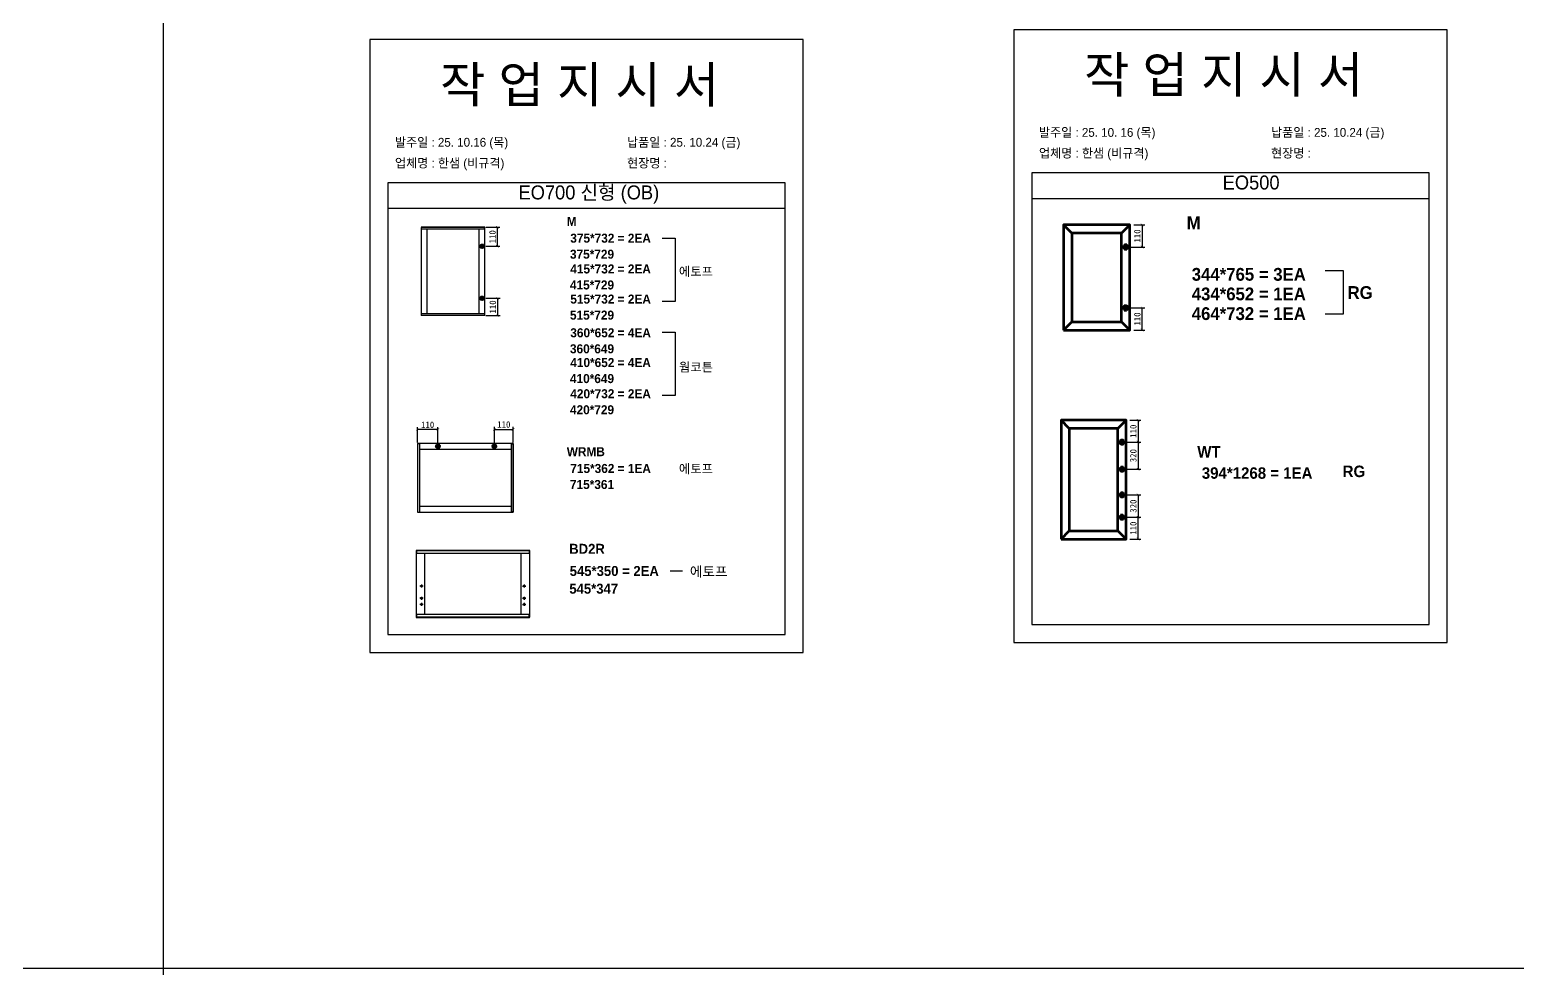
# Model space of a CAD drawing. Header units: millimetres. Extents: x -44117 to 256353, y -2095463 to 65325.
# Drawn here: x 109783 to 115549, y -390314 to -386675 of the extents above; entities that cross this region are included whole.
import ezdxf

# ---------------------------------------------------------------- set-up
doc = ezdxf.new("R2010")
doc.units = ezdxf.units.MM
doc.header["$LTSCALE"] = 10
doc.layers.add('Layer1', color=7, linetype='Continuous', lineweight=70)
doc.styles.add('MtX_Gulim', font='')
doc.styles.get('MtX_Gulim').set_extended_font_data('Gulim', bold=True)
doc.dimstyles.new('ISO-25', dxfattribs={"dimtxt": 2.5, "dimasz": 2.5, "dimexe": 1, "dimexo": 1, "dimtad": 1, "dimtxsty": 'Standard', "dimblk": 'ARCHTICK', "dimcen": 2.5, "dimadec": 0, "dimazin": 0, "dimtfac": 1, "dimtmove": 0, "dimatfit": 3, "dimfxl": 0, "dimarcsym": 0})

# ---------------------------------------------------------------- blocks, each defined once
blk = doc.blocks.new('_ArchTick')
at = {"color": 0, "linetype": 'ByBlock', "const_width": 0.15}
blk.add_lwpolyline([(-0.5, -0.5), (0.5, 0.5)], dxfattribs=at)
blk = doc.blocks.new('*D3586')
at = {"color": 0, "lineweight": -2}
for p, q in [((111550.9, -387441), (111605.5, -387441)), ((111595.5, -387514.6), (111595.5, -387441)), ((111550.9, -387514.6), (111605.5, -387514.6))]:
    blk.add_line(p, q, dxfattribs=at)
at = {"layer": 'Defpoints', "color": 0}
for p in [(111535.9, -387441), (111595.5, -387441), (111535.9, -387514.6)]:
    blk.add_point(p, dxfattribs=at)
at = {"color": 0, "lineweight": -2, "xscale": 10, "yscale": 10, "zscale": 10}
for p, rotation in [((111595.5, -387441), 90), ((111595.5, -387514.6), 270)]:
    blk.add_blockref('_ArchTick', p, dxfattribs=dict(at, rotation=rotation))
at = {"color": 0, "insert": (111576.7, -387477.8), "char_height": 25, "attachment_point": 5, "rotation": 90}
blk.add_mtext('110', dxfattribs=at)
blk = doc.blocks.new('*D3587')
at = {"color": 0, "lineweight": -2}
for p, q in [((111550.9, -387716.5), (111606.4, -387716.5)), ((111596.4, -387716.5), (111596.4, -387783.4)), ((111550.9, -387783.4), (111606.4, -387783.4))]:
    blk.add_line(p, q, dxfattribs=at)
at = {"layer": 'Defpoints', "color": 0}
for p in [(111535.9, -387716.5), (111535.9, -387783.4), (111596.4, -387783.4)]:
    blk.add_point(p, dxfattribs=at)
at = {"color": 0, "lineweight": -2, "xscale": 10, "yscale": 10, "zscale": 10}
for p, rotation in [((111596.4, -387716.5), 90), ((111596.4, -387783.4), 270)]:
    blk.add_blockref('_ArchTick', p, dxfattribs=dict(at, rotation=rotation))
at = {"color": 0, "insert": (111577.7, -387749.9), "char_height": 25, "attachment_point": 5, "rotation": 90}
blk.add_mtext('110', dxfattribs=at)
blk = doc.blocks.new('*D3588')
at = {"color": 0, "lineweight": -2}
for p, q in [((111285.2, -388275.4), (111285.2, -388215.7)), ((111365.1, -388275.4), (111365.1, -388215.7)), ((111365.1, -388225.7), (111285.2, -388225.7))]:
    blk.add_line(p, q, dxfattribs=at)
at = {"layer": 'Defpoints', "color": 0}
for p in [(111285.2, -388225.7), (111285.2, -388290.4), (111365.1, -388290.4)]:
    blk.add_point(p, dxfattribs=at)
at = {"color": 0, "lineweight": -2, "xscale": 10, "yscale": 10, "zscale": 10, "rotation": 180}
blk.add_blockref('_ArchTick', (111285.2, -388225.7), dxfattribs=at)
at = {"color": 0, "lineweight": -2, "xscale": 10, "yscale": 10, "zscale": 10}
blk.add_blockref('_ArchTick', (111365.1, -388225.7), dxfattribs=at)
at = {"color": 0, "insert": (111325.2, -388206.9), "char_height": 25, "attachment_point": 5}
blk.add_mtext('110', dxfattribs=at)
blk = doc.blocks.new('*D3589')
at = {"color": 0, "lineweight": -2}
for p, q in [((111584.1, -388275.4), (111584.1, -388214.7)), ((111656.7, -388275.4), (111656.7, -388214.7)), ((111584.1, -388224.7), (111656.7, -388224.7))]:
    blk.add_line(p, q, dxfattribs=at)
at = {"layer": 'Defpoints', "color": 0}
for p in [(111656.7, -388224.7), (111584.1, -388290.4), (111656.7, -388290.4)]:
    blk.add_point(p, dxfattribs=at)
at = {"color": 0, "lineweight": -2, "xscale": 10, "yscale": 10, "zscale": 10, "rotation": 180}
blk.add_blockref('_ArchTick', (111584.1, -388224.7), dxfattribs=at)
at = {"color": 0, "lineweight": -2, "xscale": 10, "yscale": 10, "zscale": 10}
blk.add_blockref('_ArchTick', (111656.7, -388224.7), dxfattribs=at)
at = {"color": 0, "insert": (111620.4, -388205.9), "char_height": 25, "attachment_point": 5}
blk.add_mtext('110', dxfattribs=at)
blk = doc.blocks.new('*D3590')
at = {"color": 0, "lineweight": -2}
for p, q in [((114062.3, -387431.8), (114105.2, -387431.8)), ((114095.2, -387431.8), (114095.2, -387517.7)), ((114045.9, -387517.7), (114105.2, -387517.7))]:
    blk.add_line(p, q, dxfattribs=at)
at = {"layer": 'Defpoints', "color": 0}
for p in [(114047.3, -387431.8), (114030.9, -387517.7), (114095.2, -387517.7)]:
    blk.add_point(p, dxfattribs=at)
at = {"color": 0, "lineweight": -2, "xscale": 10, "yscale": 10, "zscale": 10}
for p, rotation in [((114095.2, -387431.8), 90), ((114095.2, -387517.7), 270)]:
    blk.add_blockref('_ArchTick', p, dxfattribs=dict(at, rotation=rotation))
at = {"color": 0, "insert": (114076.4, -387474.7), "char_height": 25, "attachment_point": 5, "rotation": 90}
blk.add_mtext('110', dxfattribs=at)
blk = doc.blocks.new('*D3591')
at = {"color": 0, "lineweight": -2}
for p, q in [((114045.9, -387753.6), (114105.2, -387753.6)), ((114095.2, -387839.5), (114095.2, -387753.6)), ((114062.3, -387839.5), (114105.2, -387839.5))]:
    blk.add_line(p, q, dxfattribs=at)
at = {"layer": 'Defpoints', "color": 0}
for p in [(114030.9, -387753.6), (114095.2, -387753.6), (114047.3, -387839.5)]:
    blk.add_point(p, dxfattribs=at)
at = {"color": 0, "lineweight": -2, "xscale": 10, "yscale": 10, "zscale": 10}
for p, rotation in [((114095.2, -387753.6), 90), ((114095.2, -387839.5), 270)]:
    blk.add_blockref('_ArchTick', p, dxfattribs=dict(at, rotation=rotation))
at = {"color": 0, "insert": (114076.4, -387796.6), "char_height": 25, "attachment_point": 5, "rotation": 90}
blk.add_mtext('110', dxfattribs=at)
blk = doc.blocks.new('*D3592')
at = {"color": 0, "lineweight": -2}
for p, q in [((114047.6, -388189.6), (114089.6, -388189.6)), ((114079.6, -388189.6), (114079.6, -388273.9)), ((114031.5, -388273.9), (114089.6, -388273.9))]:
    blk.add_line(p, q, dxfattribs=at)
at = {"layer": 'Defpoints', "color": 0}
for p in [(114032.6, -388189.6), (114016.5, -388273.9), (114079.6, -388273.9)]:
    blk.add_point(p, dxfattribs=at)
at = {"color": 0, "lineweight": -2, "xscale": 10, "yscale": 10, "zscale": 10}
for p, rotation in [((114079.6, -388189.6), 90), ((114079.6, -388273.9), 270)]:
    blk.add_blockref('_ArchTick', p, dxfattribs=dict(at, rotation=rotation))
at = {"color": 0, "insert": (114060.9, -388231.7), "char_height": 25, "attachment_point": 5, "rotation": 90}
blk.add_mtext('110', dxfattribs=at)
blk = doc.blocks.new('*D3593')
at = {"color": 0, "lineweight": -2}
for p, q in [((114031.5, -388565.5), (114089.6, -388565.5)), ((114079.6, -388649.8), (114079.6, -388565.5)), ((114047.6, -388649.8), (114089.6, -388649.8))]:
    blk.add_line(p, q, dxfattribs=at)
at = {"layer": 'Defpoints', "color": 0}
for p in [(114016.5, -388565.5), (114079.6, -388565.5), (114032.6, -388649.8)]:
    blk.add_point(p, dxfattribs=at)
at = {"color": 0, "lineweight": -2, "xscale": 10, "yscale": 10, "zscale": 10}
for p, rotation in [((114079.6, -388565.5), 90), ((114079.6, -388649.8), 270)]:
    blk.add_blockref('_ArchTick', p, dxfattribs=dict(at, rotation=rotation))
at = {"color": 0, "insert": (114060.9, -388607.6), "char_height": 25, "attachment_point": 5, "rotation": 90}
blk.add_mtext('110', dxfattribs=at)
blk = doc.blocks.new('*D3594')
at = {"color": 0, "lineweight": -2}
for p, q in [((114031.5, -388273.9), (114089.6, -388273.9)), ((114079.6, -388273.9), (114079.6, -388379.3)), ((114031.5, -388379.3), (114089.6, -388379.3))]:
    blk.add_line(p, q, dxfattribs=at)
at = {"layer": 'Defpoints', "color": 0}
for p in [(114016.5, -388273.9), (114016.5, -388379.3), (114079.6, -388379.3)]:
    blk.add_point(p, dxfattribs=at)
at = {"color": 0, "lineweight": -2, "xscale": 10, "yscale": 10, "zscale": 10}
for p, rotation in [((114079.6, -388273.9), 90), ((114079.6, -388379.3), 270)]:
    blk.add_blockref('_ArchTick', p, dxfattribs=dict(at, rotation=rotation))
at = {"color": 0, "insert": (114060.9, -388326.6), "char_height": 25, "attachment_point": 5, "rotation": 90}
blk.add_mtext('320', dxfattribs=at)
blk = doc.blocks.new('*D3595')
at = {"color": 0, "lineweight": -2}
for p, q in [((114031.5, -388478.9), (114089.6, -388478.9)), ((114079.6, -388478.9), (114079.6, -388565.5)), ((114031.5, -388565.5), (114089.6, -388565.5))]:
    blk.add_line(p, q, dxfattribs=at)
at = {"layer": 'Defpoints', "color": 0}
for p in [(114016.5, -388478.9), (114016.5, -388565.5), (114079.6, -388565.5)]:
    blk.add_point(p, dxfattribs=at)
at = {"color": 0, "lineweight": -2, "xscale": 10, "yscale": 10, "zscale": 10}
for p, rotation in [((114079.6, -388478.9), 90), ((114079.6, -388565.5), 270)]:
    blk.add_blockref('_ArchTick', p, dxfattribs=dict(at, rotation=rotation))
at = {"color": 0, "insert": (114060.9, -388522.2), "char_height": 25, "attachment_point": 5, "rotation": 90}
blk.add_mtext('320', dxfattribs=at)

msp = doc.modelspace()

# ---------------------------------------------------------------- linework, layer by layer
for p, q in [((115207.40214, -387230.23327), (113667.40214, -387230.23327)), ((112710.71471, -387268.62668), (111170.71471, -387268.62668)), ((115207.40214, -387330.23327), (113667.40214, -387330.23327)), ((112710.71471, -387368.62668), (111170.71471, -387368.62668)), ((111300.01618, -387441.25541), (111300.01618, -387783.14229)), ((111546.51682, -387441.69814), (111300.01618, -387441.69814)), ((111546.51682, -387448.3883), (111300.01618, -387448.3883)), ((111546.27086, -387441.00944), (111300.26214, -387441.00944)), ((111321.90678, -387447.89637), (111321.90678, -387776.00941)), ((111524.38026, -387776.00941), (111524.38026, -387448.3883)), ((111545.28701, -387448.3883), (111545.28701, -387441.00944)), ((111546.51682, -387783.14229), (111546.51682, -387441.25541)), ((111546.51682, -387776.00941), (111300.01618, -387776.00941)), ((111546.51682, -387782.69957), (111300.01618, -387782.69957)), ((111546.27086, -387783.38826), (111300.26214, -387783.38826)), ((111301.24599, -387783.38826), (111301.24599, -387776.00941)), ((111545.28701, -387776.00941), (111545.28701, -387783.38826)), ((111285.22834, -388279.09696), (111285.22834, -388546.0096)), ((111656.43299, -388278.8301), (111285.4952, -388278.8301)), ((111285.97555, -388278.8301), (111285.97555, -388546.27646)), ((111293.23419, -388278.8301), (111293.23419, -388546.27646)), ((111648.69401, -388278.8301), (111648.69401, -388546.27646)), ((111655.95264, -388278.8301), (111655.95264, -388546.27646)), ((111656.69986, -388279.09696), (111656.69986, -388546.0096)), ((111293.23419, -388280.16441), (111285.22834, -388280.16441)), ((111648.69401, -388302.84766), (111293.23419, -388302.84766)), ((111648.69401, -388280.16441), (111656.69986, -388280.16441)), ((111285.4952, -388546.27646), (111656.43299, -388546.27646)), ((111292.70047, -388522.52576), (111648.69401, -388522.52576)), ((111656.69986, -388544.94215), (111648.69401, -388544.94215)), ((111280.06575, -388694.76783), (111280.06575, -388953.20989)), ((111720.67615, -388695.4343), (111280.06575, -388695.4343)), ((111720.67615, -388705.50539), (111280.06575, -388705.50539)), ((111720.30589, -388694.39757), (111280.43601, -388694.39757)), ((111281.91705, -388694.39757), (111281.91705, -388705.50539)), ((111313.38922, -388705.50539), (111313.38922, -388942.47233)), ((111687.35267, -388942.47233), (111687.35267, -388705.50539)), ((111718.82484, -388694.39757), (111718.82484, -388705.50539)), ((111720.67615, -388953.20989), (111720.67615, -388694.76783)), ((112265.40497, -388773.02005), (112313.37831, -388773.02005)), ((111307.27992, -388832.1346), (111295.06131, -388832.1346)), ((111301.17061, -388826.02529), (111301.17061, -388838.2439)), ((111693.46197, -388832.1346), (111705.68058, -388832.1346)), ((111699.57128, -388826.02529), (111699.57128, -388838.2439)), ((111307.27992, -388879.52799), (111295.06131, -388879.52799)), ((111307.27992, -388903.22468), (111295.06131, -388903.22468)), ((111301.17061, -388873.41868), (111301.17061, -388885.63729)), ((111301.17061, -388897.11538), (111301.17061, -388909.33398)), ((111693.46197, -388879.52799), (111705.68058, -388879.52799)), ((111693.46197, -388903.22468), (111705.68058, -388903.22468)), ((111699.57128, -388873.41868), (111699.57128, -388885.63729)), ((111699.57128, -388897.11538), (111699.57128, -388909.33398)), ((111720.67615, -388942.47233), (111280.06575, -388942.47233)), ((111720.67615, -388952.54343), (111280.06575, -388952.54343)), ((111280.43601, -388953.58016), (111720.30589, -388953.58016)), ((111281.91705, -388942.47233), (111281.91705, -388953.58016)), ((111718.82484, -388953.58016), (111718.82484, -388942.47233))]:
    msp.add_line(p, q)
at = {"color": 1}
msp.add_line((104015.69829, -390314.20978), (196284.84516, -390314.20978), dxfattribs=at)
msp.add_line((104015.69829, -390314.20978), (196284.84516, -390314.20978), dxfattribs=at)
for p in [(110300.49669, 21924.9366), (110300.49669, 14161.07811), (110300.49669, 18584.38997), (110300.49669, 10820.53148), (110300.49669, 18627.87121), (110300.49669, 10864.01272), (110300.49669, 15287.32457), (110300.49669, 7523.46608), (110300.49669, 3746.75115), (110300.49669, 21924.9366), (110300.49669, 14161.07811), (110300.49669, 18584.38997), (110300.49669, 10820.53148), (110300.49669, 18627.87121), (110300.49669, 10864.01272), (110300.49669, 15287.32457), (110300.49669, 7523.46608), (110300.49669, 3746.75115), (110300.49669, 21924.9366), (110300.49669, 14161.07811), (110300.49669, 18584.38997), (110300.49669, 10820.53148), (110300.49669, 18627.87121), (110300.49669, 10864.01272), (110300.49669, 15287.32457), (110300.49669, 7523.46608), (110300.49669, 3746.75115), (110300.49669, 21924.9366), (110300.49669, 14161.07811), (110300.49669, 18584.38997), (110300.49669, 10820.53148), (110300.49669, 18627.87121), (110300.49669, 10864.01272), (110300.49669, 15287.32457), (110300.49669, 7523.46608), (110300.49669, 3746.75115), (110300.49669, 21924.9366), (110300.49669, 14161.07811), (110300.49669, 18584.38997), (110300.49669, 10820.53148), (110300.49669, 18627.87121), (110300.49669, 10864.01272), (110300.49669, 15287.32457), (110300.49669, 7523.46608), (110300.49669, 3746.75115), (110300.49669, 21924.9366), (110300.49669, 14161.07811), (110300.49669, 18584.38997), (110300.49669, 10820.53148), (110300.49669, 18627.87121), (110300.49669, 10864.01272), (110300.49669, 15287.32457), (110300.49669, 7523.46608), (110300.49669, 3746.75115), (110300.49669, 21924.9366), (110300.49669, 14161.07811), (110300.49669, 18584.38997), (110300.49669, 10820.53148), (110300.49669, 18627.87121), (110300.49669, 10864.01272), (110300.49669, 15287.32457), (110300.49669, 7523.46608), (110300.49669, 3746.75115), (110300.49669, 21924.9366), (110300.49669, 14161.07811), (110300.49669, 18584.38997), (110300.49669, 10820.53148), (110300.49669, 18627.87121), (110300.49669, 10864.01272), (110300.49669, 15287.32457), (110300.49669, 7523.46608), (110300.49669, 3746.75115), (110300.49669, 21924.9366), (110300.49669, 14161.07811), (110300.49669, 18584.38997), (110300.49669, 10820.53148), (110300.49669, 18627.87121), (110300.49669, 10864.01272), (110300.49669, 15287.32457), (110300.49669, 7523.46608), (110300.49669, 3746.75115), (110300.49669, 21924.9366), (110300.49669, 14161.07811), (110300.49669, 18584.38997), (110300.49669, 10820.53148), (110300.49669, 18627.87121), (110300.49669, 10864.01272), (110300.49669, 15287.32457), (110300.49669, 7523.46608), (110300.49669, 3746.75115), (110300.49669, 12702.87182), (110300.49669, 4939.01333), (110300.49669, 9362.32519), (110300.49669, 1598.4667), (110300.49669, 9405.80642), (110300.49669, 1641.94794), (110300.49669, 6065.25979), (110300.49669, -1698.5987), (110300.49669, -5475.31363), (110300.49669, 12702.87182), (110300.49669, 4939.01333), (110300.49669, 9362.32519), (110300.49669, 1598.4667), (110300.49669, 9405.80642), (110300.49669, 1641.94794), (110300.49669, 6065.25979), (110300.49669, -1698.5987), (110300.49669, -5475.31363), (110300.49669, 12702.87182), (110300.49669, 4939.01333), (110300.49669, 9362.32519), (110300.49669, 1598.4667), (110300.49669, 9405.80642), (110300.49669, 1641.94794), (110300.49669, 6065.25979), (110300.49669, -1698.5987), (110300.49669, -5475.31363), (110300.49669, 12702.87182), (110300.49669, 4939.01333), (110300.49669, 9362.32519), (110300.49669, 1598.4667), (110300.49669, 9405.80642), (110300.49669, 1641.94794), (110300.49669, 6065.25979), (110300.49669, -1698.5987), (110300.49669, -5475.31363), (110300.49669, 12702.87182), (110300.49669, 4939.01333), (110300.49669, 9362.32519), (110300.49669, 1598.4667), (110300.49669, 9405.80642), (110300.49669, 1641.94794), (110300.49669, 6065.25979), (110300.49669, -1698.5987), (110300.49669, -5475.31363)]:
    msp.add_xline(p, (0, 1), dxfattribs=at)
for points in [[(111100.71471, -389089.45695), (112780.71471, -389089.45695), (112780.71471, -386713.45695), (111100.71471, -386713.45695)], [(113597.40214, -389051.06354), (115277.40214, -389051.06354), (115277.40214, -386675.06354), (113597.40214, -386675.06354)]]:
    msp.add_lwpolyline(points, close=True)
for points in [[(113667.40214, -387230.23327), (113667.40214, -388981.06354), (115207.40214, -388981.06354), (115207.40214, -387230.23327)], [(111170.71471, -387268.62668), (111170.71471, -389019.45695), (112710.71471, -389019.45695), (112710.71471, -387268.62668)], [(112233.73479, -387483.84275), (112284.61452, -387483.84275), (112284.61452, -387728.61551), (112233.73479, -387728.61551)], [(114805.06484, -387608.11693), (114874.70778, -387608.11693), (114874.70778, -387778.50433), (114805.06484, -387778.50433)], [(112233.73479, -387848.25163), (112284.61452, -387848.25163), (112284.61452, -388093.02439), (112233.73479, -388093.02439)]]:
    msp.add_lwpolyline(points)
for centre in [(111301.17061, -388832.1346), (111699.57128, -388832.1346), (111301.17061, -388879.52799), (111301.17061, -388903.22468), (111699.57128, -388879.52799), (111699.57128, -388903.22468)]:
    msp.add_circle(centre, 3.70261)
for centre, radius, start, end in [((111546.27086, -387441.25541), 0.24596, 0, 90), ((111300.26214, -387783.1423), 0.24596, 180, 270), ((111546.27086, -387783.1423), 0.24596, 270, 0), ((111285.4952, -388279.09696), 0.26686, 90, 180), ((111656.43299, -388279.09696), 0.26686, 0, 90), ((111656.43299, -388546.0096), 0.26686, 270, 0), ((111280.43601, -388694.76783), 0.37026, 90, 180), ((111720.30589, -388694.76783), 0.37026, 0, 90), ((111280.43601, -388953.20989), 0.37026, 180, 270), ((111720.30589, -388953.20989), 0.37026, 270, 0)]:
    msp.add_arc(centre, radius, start, end)
at = {"layer": 'Layer1'}
for p, q in [((113822.88078, -387463.84443), (113790.81745, -387431.7811)), ((114015.26072, -387463.84443), (114047.32405, -387431.7811)), ((111535.87883, -387505.56072), (111535.87883, -387523.69112)), ((114030.94901, -387504.32387), (114030.94901, -387530.97883)), ((111535.87883, -387725.56908), (111535.87883, -387707.43868)), ((114030.94901, -387766.96084), (114030.94901, -387740.30588)), ((113790.81745, -387839.5036), (113822.88078, -387807.44028)), ((114047.32405, -387839.5036), (114015.26072, -387807.44028)), ((114015.26072, -387807.44028), (114047.32405, -387839.5036)), ((113812.1612, -388221.06199), (113780.66578, -388189.56657)), ((114001.13374, -388221.06199), (114032.62916, -388189.56657)), ((114016.54415, -388260.82446), (114016.54415, -388287.00731)), ((111355.26468, -388290.37202), (111374.93567, -388290.37202)), ((111593.96765, -388290.37202), (111574.29667, -388290.37202)), ((114016.54415, -388366.22648), (114016.54415, -388392.40933)), ((114016.54415, -388465.79974), (114016.54415, -388491.98259)), ((114016.54415, -388578.54751), (114016.54415, -388552.36466)), ((113780.66578, -388649.80541), (113812.1612, -388618.30998)), ((114032.62916, -388649.80541), (114001.13374, -388618.30998)), ((114001.13374, -388618.30998), (114032.62916, -388649.80541))]:
    msp.add_line(p, q, dxfattribs=at)
for points in [[(113790.81745, -387839.5036), (114047.32405, -387839.5036), (114047.32405, -387431.7811), (113790.81745, -387431.7811)], [(113822.88078, -387807.44028), (114015.26072, -387807.44028), (114015.26072, -387463.84443), (113822.88078, -387463.84443)], [(111544.94404, -387514.62592), (111526.81363, -387514.62592)], [(114044.27649, -387517.65135), (114017.62152, -387517.65135)], [(111544.94404, -387716.50388), (111526.81363, -387716.50388)], [(114044.27649, -387753.63336), (114017.62152, -387753.63336)], [(113780.66578, -388649.80541), (114032.62916, -388649.80541), (114032.62916, -388189.56657), (113780.66578, -388189.56657)], [(113812.1612, -388618.30998), (114001.13374, -388618.30998), (114001.13374, -388221.06199), (113812.1612, -388221.06199)], [(114029.63558, -388273.91589), (114003.45273, -388273.91589)], [(111365.10018, -388280.53653), (111365.10018, -388300.20751)], [(111584.13216, -388280.53653), (111584.13216, -388300.20751)], [(114029.63558, -388379.31791), (114003.45273, -388379.31791)], [(114029.63558, -388478.89117), (114003.45273, -388478.89117)], [(114029.63558, -388565.45609), (114003.45273, -388565.45609)]]:
    msp.add_lwpolyline(points, close=True, dxfattribs=at)
for centre, radius in [((111535.87883, -387514.62592), 6.04347), ((114030.94901, -387517.65135), 8.88499), ((111535.87883, -387716.50388), 6.04347), ((114030.94901, -387753.63336), 8.88499), ((114016.54415, -388273.91589), 8.72762), ((111365.10018, -388290.37202), 6.55699), ((111584.13216, -388290.37202), 6.55699), ((114016.54415, -388379.31791), 8.72762), ((114016.54415, -388478.89117), 8.72762), ((114016.54415, -388565.45609), 8.72762)]:
    msp.add_circle(centre, radius, dxfattribs=at)

# ---------------------------------------------------------------- texts
at = {"linetype": 'Continuous', "style": 'MtX_Gulim'}
for s, height, p in [('M', 35.04934, (111864.45264, -387435.81988)), ('M', 49.64974, (114267.88944, -387448.62324)), ('375*732 = 2EA', 35.0493439, (111878.22088, -387500.78605)), ('415*732 = 2EA', 35.0493439, (111878.22088, -387620.08429)), ('에토프', 35.049344, (112299.27166, -387629.70402)), ('344*765 = 3EA', 49.6497376, (114287.39308, -387648.28216)), ('515*732 = 2EA', 35.0493439, (111878.22088, -387736.97016)), ('434*652 = 1EA', 49.6497376, (114287.39308, -387724.25627)), ('RG', 49.649738, (114891.39617, -387718.96176)), ('464*732 = 1EA', 49.6497376, (114287.39308, -387800.58964)), ('360*652 = 4EA', 35.0493439, (111878.22088, -387867.6073)), ('410*652 = 4EA', 35.0493439, (111878.22088, -387983.11804)), ('웜코튼', 35.049344, (112299.27166, -388000.70521)), ('420*732 = 2EA', 35.0493439, (111878.22088, -388103.99178)), ('WRMB', 35.049344, (111864.45264, -388328.77974)), ('WT', 44.508282, (114308.91632, -388333.76603)), ('715*362 = 1EA', 35.0493439, (111878.22088, -388393.74592)), ('에토프', 35.049344, (112299.27166, -388394.68774)), ('394*1268 = 1EA', 44.508282, (114326.40027, -388416.26494)), ('RG', 44.508282, (114872.49513, -388409.68285)), ('BD2R', 38.780996, (111873.82566, -388707.22518)), ('545*350 = 2EA', 38.7809959, (111875.86959, -388793.13684)), ('에토프', 38.780996, (112341.74903, -388795.30796))]:
    msp.add_text(s, height=height, dxfattribs=at).set_placement(p)
at = {"color": 242, "linetype": 'Continuous', "true_color": 0xcd2027, "style": 'MtX_Gulim'}
for s, height, p in [('375*729', 35.049344, (111876.91612, -387562.90339)), ('415*729', 35.049344, (111876.91612, -387682.20163)), ('515*729', 35.049344, (111876.91612, -387799.08749)), ('360*649', 35.049344, (111876.91612, -387929.72464)), ('410*649', 35.049344, (111876.91612, -388045.23538)), ('420*729', 35.049344, (111876.91612, -388166.10912)), ('715*361', 35.049344, (111876.91612, -388455.86325)), ('545*347', 38.780996, (111874.42592, -388861.86772))]:
    msp.add_text(s, height=height, dxfattribs=at).set_placement(p)
at = {"attachment_point": 1}
for s, width, gutter_width, heights, insert, char_height in [('{\\fGulim|b0|i0|c129|p50;작 업 지 시 서}', 3307.3198183, 12.5, [-155.84554], (113870.20875, -386779.22606), 140), ('{\\fGulim|b0|i0|c129|p50;작 업 지 시 서}', 3307.3198183, 12.5, [-155.84554], (111373.52131, -386817.61947), 140), ('\\pt11;{\\fGulim|b0|i0|c129|p50;발주일 : 25. 10. 16 (목)}', 3307.3198183, 12.5, [34.50412], (113694.99939, -387055.94648), 34.3), ('{\\fGulim|b0|i0|c129|p50;납품일 : 25. 10.24 (금)}', 3307.3198183, 12.5, [37.67976], (114594.97737, -387055.94648), 34.3), ('\\pt11;{\\fGulim|b0|i0|c129|p50;발주일 : 25. 10.16 (목)}', 3307.3198183, 12.5, [34.50412], (111198.31196, -387094.33989), 34.3), ('{\\fGulim|b0|i0|c129|p50;납품일 : 25. 10.24 (금)}', 3307.3198183, 12.5, [37.67976], (112098.28994, -387094.33989), 34.3), ('{\\fGulim|b0|i0|c129|p50;업체명 : 한샘 (비규격)}', 3307.3198183, 12.5, [36.11279], (111198.31196, -387174.99606), 34.3), ('{\\fGulim|b0|i0|c129|p50;현장명 : }', 3307.3198183, 12.5, [-38.2735], (112098.28994, -387174.99606), 34.3), ('{\\fGulim|b0|i0|c129|p50;업체명 : 한샘 (비규격)}', 3307.3198183, 12.5, [36.11279], (113694.99939, -387136.60265), 34.3), ('{\\fGulim|b0|i0|c129|p50;현장명 : }', 3307.3198183, 12.5, [-38.2735], (114594.97737, -387136.60265), 34.3), ('{\\fGulim|b0|i0|c129|p50;EO500}', 5224.9748335, 19.74777, [57.05176], (114407.2658, -387240.36761), 54.1878762), ('{\\fGulim|b0|i0|c129|p50;EO700 신형 (OB)}', 5224.9748335, 19.74777, [57.05176], (111677.26338, -387278.76102), 54.1878762)]:
    msp.add_mtext_dynamic_manual_height_columns(s, width=width, gutter_width=gutter_width, heights=heights, dxfattribs=dict(at, insert=insert, char_height=char_height))

# ---------------------------------------------------------------- dimensions: what is measured, and where the dimension line sits
for base, p1, p2, angle, text, picture, middle in [((111595.49261, -387441.00944), (111535.87883, -387514.62592), (111535.87883, -387441.00944), 90, '110', '*D3586', (111576.74261, -387477.81768)), ((114095.18034, -387517.65135), (114047.32405, -387431.7811), (114030.94901, -387517.65135), 90, '110', '*D3590', (114076.43034, -387474.71622)), ((111596.44608, -387783.38826), (111535.87883, -387716.50388), (111535.87883, -387783.38826), 90, '110', '*D3587', (111577.69608, -387749.94607)), ((114095.18034, -387753.63336), (114047.32405, -387839.5036), (114030.94901, -387753.63336), 270, '110', '*D3591', (114076.43034, -387796.56848)), ((111285.22834, -388225.69273), (111365.10018, -388290.37202), (111285.22834, -388290.37202), 180, '110', '*D3588', (111325.16426, -388206.94273)), ((111656.69986, -388224.65823), (111584.13216, -388290.37202), (111656.69986, -388290.37202), 180, '110', '*D3589', (111620.41601, -388205.90823)), ((114079.63783, -388273.91589), (114032.62916, -388189.56657), (114016.54415, -388273.91589), 90, '110', '*D3592', (114060.88783, -388231.74123)), ((114079.63783, -388379.31791), (114016.54415, -388273.91589), (114016.54415, -388379.31791), 90, '320', '*D3594', (114060.88783, -388326.6169)), ((114079.63783, -388565.45609), (114016.54415, -388478.89117), (114016.54415, -388565.45609), 90, '320', '*D3595', (114060.88783, -388522.17363)), ((114079.63783, -388565.45609), (114032.62916, -388649.80541), (114016.54415, -388565.45609), 270, '110', '*D3593', (114060.88783, -388607.63075))]:
    dim = msp.add_linear_dim(base=base, p1=p1, p2=p2, angle=angle, text=text, dimstyle='ISO-25', override={"dimscale": 10, "dimasz": 1, "dimexo": 1.5, "dimtxsty": 'Standard'})
    dim.commit()
    dim.dimension.update_dxf_attribs({"geometry": picture, "text_midpoint": middle})

doc.saveas('drawing.dxf')
